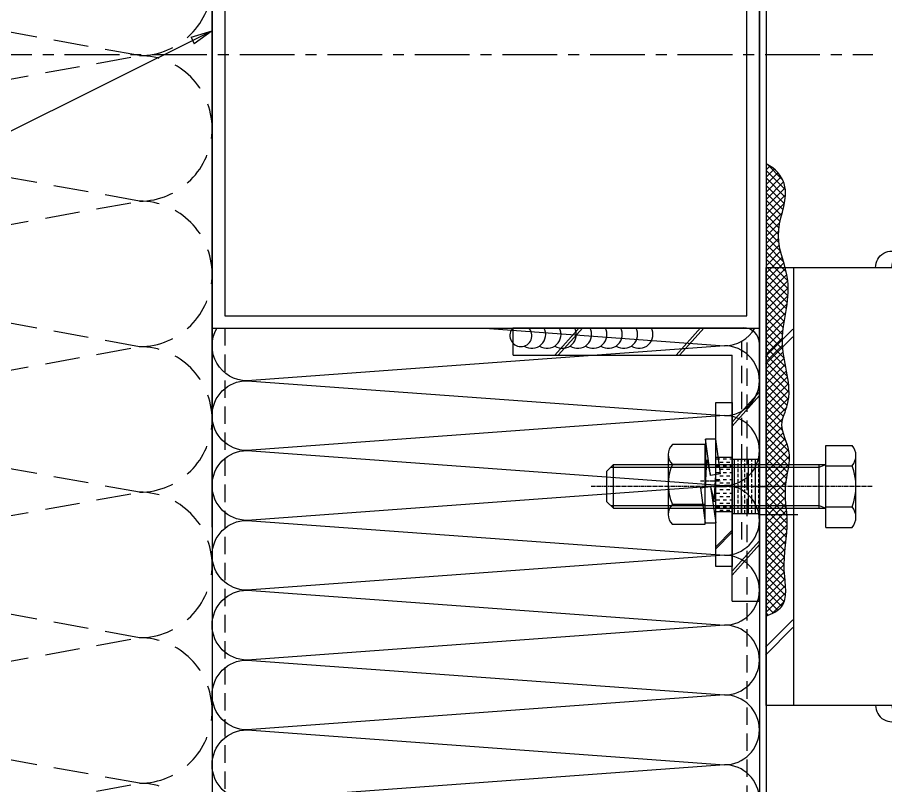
# Model space of a CAD drawing. Header units: millimetres. Extents: x 2352 to 12473, y 635 to 7997.
# Drawn here: x 3633.8 to 3792.5, y 1293.8 to 1434.2 of the extents above; entities that cross this region are included whole.
import ezdxf

# ---------------------------------------------------------------- set-up
doc = ezdxf.new("R2010")
doc.units = ezdxf.units.MM
for name, pattern in [('CENTER2', [1.125, 0.75, -0.125, 0.125, -0.125]), ('CENTERX2', [4, 2.5, -0.5, 0.5, -0.5]), ('HIDDEN2', [4.762499999999999, 3.175, -1.5875])]:
    doc.linetypes.add(name, pattern=pattern)
for name, color, linetype in [('1', 1, 'Continuous'), ('2', 2, 'Continuous'), ('4', 4, 'Continuous'), ('7', 7, 'Continuous'), ('8', 8, 'Continuous'), ('AC-DIMS-치수', 4, 'Continuous'), ('CEN1', 1, 'CENTER2'), ("ST'L BRACKET", 7, 'Continuous'), ("ST'L PIPE", 2, 'Continuous'), ('Welding', 1, 'Continuous')]:
    doc.layers.add(name, color=color, linetype=linetype)
doc.styles.add('돋움체', font='')
doc.styles.get('돋움체').set_extended_font_data('DotumChe')
doc.dimstyles.new('Iljin', dxfattribs={"dimscale": 0.8, "dimtxt": 2, "dimasz": 1, "dimexe": 1, "dimexo": 1, "dimgap": 1, "dimtad": 1, "dimdec": 1, "dimdsep": 46, "dimtxsty": '돋움체', "dimblk": 'CLOSEDBLANK', "dimcen": 1, "dimclrd": 8, "dimclre": 8, "dimclrt": 2, "dimadec": 1, "dimazin": 2, "dimtfac": 1, "dimtdec": 1, "dimtix": 1, "dimtmove": 0, "dimatfit": 3, "dimldrblk": 'CLOSEDBLANK', "dimfxl": 1, "dimlwd": -1, "dimlwe": -1, "dimarcsym": 0})

# ---------------------------------------------------------------- blocks, each defined once
blk = doc.blocks.new('A$C39651A00')
at = {"layer": '1'}
h = blk.add_hatch(dxfattribs=at)
h.set_pattern_fill('BRASS', color=256, scale=0.2, angle=270)
h.set_pattern_definition([(270, (-369613.7818112936, 56865.73079540784), (1.27, -2.332952152375708e-16), []), (270, (-369613.1468112936, 56865.73079540784), (1.27, -2.332952152375708e-16), [0.635, -0.3175])])
h.paths.add_polyline_path([(8.406590980070177, 23.99999057867535), (3.406590980070177, 23.99999057867535), (3.406590980070177, 33.99999057868263), (8.406590980070177, 33.99999057868263)])
for p, q in [((3.406590980070177, 39.64009252622054), (8.406590980070177, 45.21888616336219)), ((3.406590980070177, 38.9314670992826), (8.406590980070177, 44.51026073638059)), ((3.406590980070177, 12.41539893032314), (8.406590980070177, 17.99419256746478)), ((3.406590980070177, 11.70677350338519), (8.406590980070177, 17.28556714048318)), ((13.53270586451981, -9.421186405234039e-06), (18.01396142365411, 4.999990578820871)), ((14.16781219118275, -9.421193681191653e-06), (18.64906775037525, 4.999990578820871)), ((35.69348148431163, -9.421186405234039e-06), (40.17473704344593, 4.999990578820871)), ((36.32858781097457, -9.421193681191653e-06), (40.80984337016707, 4.999990578820871))]:
    blk.add_line(p, q, dxfattribs=at)
at = {"layer": '1', "linetype": 'CENTERX2'}
blk.add_line((11.95557068369817, 28.9999905786899), (2.409797161817551e-08, 28.9999905786899), dxfattribs=at)
at = {"layer": '4'}
for p, q in [((3.406590980070177, 49.99999057868263), (3.406590980070177, 2.999990578820871)), ((8.406590980070177, 49.99999057867535), (3.406590980070177, 49.99999057867535)), ((8.406590980070177, 49.99999057868263), (8.406590980070177, 4.999990578820871)), ((48.40659098001197, 4.999990578820871), (8.406590980070177, 4.999990578820871)), ((48.40659098001197, 4.999990578813595), (48.40659098007018, -9.421179129276425e-06)), ((48.40659098007018, -9.421186405234039e-06), (6.406590980070177, -9.421179129276425e-06))]:
    blk.add_line(p, q, dxfattribs=at)
blk.add_arc((6.406590980070177, 2.999990578820871), 3, 180, 270, dxfattribs=at)
at = {"layer": '7'}
blk.add_lwpolyline([(8.406590980070177, 23.99999057867535), (3.406590980070177, 23.99999057867535), (3.406590980070177, 33.99999057868263), (8.406590980070177, 33.99999057868263)], close=True, dxfattribs=at)
blk = doc.blocks.new('A$C2C9A2EE4')
at = {"layer": '2'}
for p, q in [((0.0005441156681627035, 43.00040221860399), (0.0005441156681627035, 47.8075818955549)), ((13.12693249050062, 48.50040221860399), (1.874155740835704, 48.50040221860399)), ((3.747767365945037, 43.00040221860399), (3.747767365945037, 47.8075818955549)), ((11.25332086539129, 43.00040221860399), (11.25332086539129, 47.8075818955549)), ((15.00054411566816, 43.00040221860399), (15.00054411566816, 47.8075818955549)), ((15.00054411566816, 43.00040221860399), (0.0005441156681627035, 43.00040221860399)), ((3.500544115668163, 4.200402218615636), (3.500544115668163, 43.0004022186331)), ((4.000544115668163, 41.80040221859235), (3.500544115668163, 43.00040221860399)), ((11.00054411566816, 41.80040221859235), (11.50054411566816, 43.00040221860399)), ((11.50054411566816, 4.200402218557429), (11.50054411560996, 43.00040221860399)), ((11.50054411566816, 41.80040221859235), (3.500544115668163, 41.80040221859235)), ((4.000544115668163, 3.700402218673844), (4.000544115668163, 41.80040221859235)), ((11.00054411566816, 3.700402218557429), (11.00054411566816, 41.80040221859235)), ((11.50054411566816, 4.200402218615636), (3.500544115668163, 4.200402218615636)), ((3.500544115668163, 4.200402218615636), (4.700544115679804, 3.000402218603995)), ((11.50054411566816, 4.200402218557429), (10.30054411565652, 3.000402218545787)), ((10.30054411565652, 3.000402218545787), (4.700544115679804, 3.000402218603995))]:
    blk.add_line(p, q, dxfattribs=at)
for centre, radius, start, end in [((1.874155740835704, 45.62056426558411), 2.879837953020443, 49.41343220562162, 130.5865677943784), ((7.500544115668163, 37.99022169358796), 10.51018052502646, 69.08018181519441, 110.9198181848056), ((13.12693249050062, 45.62056426570052), 2.879837952932034, 49.41343220200401, 130.586567797996)]:
    blk.add_arc(centre, radius, start, end, dxfattribs=at)
at = {"layer": 'CEN1'}
blk.add_line((7.500544115668163, 51.50040221860399), (7.500544115668163, 0.0004022186039946973), dxfattribs=at)
blk = doc.blocks.new('SPRING')
at = {"layer": '2'}
for p, q in [((0.7276800383381214, -1.480581750930014), (1.80711519303884, 6.199998466104887)), ((1.80711519303884, 6.199998466105001), (4.091642953535484, 6.19999846610466)), ((2.96795843332302, -1.795432346526979), (4.091642953535711, 6.199998466104887)), ((4.091642953535711, 6.199998466104887), (4.091642953535711, -4.367574350880716)), ((2.96795843332302, -1.795432346526979), (3.768399060666979, 1.59999884957881)), ((3.768399060666979, 1.59999884957881), (4.091642953535711, -4.367574350880716)), ((0.7276800383381214, -1.480581750930014), (2.968309670898066, -1.792922965434911)), ((1.816967519135119, -12.19999999999993), (1.816967519135119, -1.632427183014215)), ((1.847994854617923, -1.636752358182491), (2.140211412003737, -7.600000383473741)), ((2.94065203934781, -4.204569187368065), (1.816967519135119, -12.19999999999993)), ((2.140211412003737, -7.600000383473741), (2.94065203934781, -4.204569187368065)), ((5.180930434332822, -4.519419782965031), (2.940300801772764, -4.207078568460133)), ((5.180930434332822, -4.519419782965031), (4.10149527963199, -12.19999999999993)), ((4.10149527963199, -12.2000000000001), (1.81696751913546, -12.19999999999976))]:
    blk.add_line(p, q, dxfattribs=at)
at = {"layer": 'CEN1'}
blk.add_line((0.7276800383382351, -3.000000766947608), (5.180930434332822, -3.000000766947551), dxfattribs=at)
blk = doc.blocks.new('_ClosedBlank')
at = {"color": 0, "linetype": 'ByBlock', "lineweight": -2}
for p, q in [((-1, 0.1666666666666667), (0, 0)), ((-1, 0.1666666666666667), (-1, -0.1666666666666667)), ((0, 0), (-1, -0.1666666666666667))]:
    blk.add_line(p, q, dxfattribs=at)
blk = doc.blocks.new('A$C35BF611D')
at = {"layer": 'Welding'}
for centre, end in [((19.59087139851181, 7.519026158910947), 210.0000000152771), ((19.59087139851181, 4.519026158910947), 210.0000000152771), ((19.59087139851181, 1.519026158910947), 210.0000000152771), ((19.59087139851181, -1.480973841089053), 210.0000000152771), ((19.59087139851181, -4.480973841089053), 210.0000000152771), ((19.59087139851181, -7.480973841089053), 210.0000000152771), ((19.59087139851181, -10.48097384108905), 210.0000000152771), ((19.59087139851181, -13.48097384108905), 210.0000000152771), ((19.59087139851181, -16.48097384108905), 210.0000000152771), ((19.59087139851181, -19.48097384108905), 210.0000000152771), ((19.59087139851181, -22.48097384108905), 210.0000000152771), ((19.59087139851181, -25.48097384108905), 210.0000000152771), ((19.59087139851181, -28.48097384108905), 210.0000000152771), ((19.59087139851181, -31.48097384108905), 270)]:
    blk.add_arc(centre, 3, 90, end, dxfattribs=at)
blk = doc.blocks.new('A$C449509A6')
at = {"layer": 'Welding'}
for centre, start in [((-37.76143197208694, 8.614922249248139), 180), ((-34.76143197208694, 8.614922249248139), 239.9999999847229), ((-31.76143197208694, 8.614922249248139), 239.9999999847229), ((-28.76143197208694, 8.614922249248139), 239.9999999847229), ((-25.76143197208694, 8.614922249248139), 239.9999999847229), ((-22.76143197208694, 8.614922249248139), 239.9999999847229), ((-19.76143197208694, 8.614922249248139), 239.9999999847229), ((-16.76143197208694, 8.614922249248139), 239.9999999847229), ((-13.76143197208694, 8.614922249248139), 239.9999999847229), ((-10.76143197208694, 8.614922249248139), 239.9999999847229), ((-7.761431972086939, 8.614922249248139), 239.9999999847229), ((-4.761431972086939, 8.614922249248139), 239.9999999847229), ((-1.761431972086939, 8.614922249248139), 239.9999999847229), ((1.238568027913061, 8.614922249248139), 239.9999999847229), ((4.238568027913061, 8.614922249207211), 239.9999999847229), ((7.238568027913061, 8.614922249207211), 239.9999999847229), ((10.23856802791306, 8.614922249207211), 239.9999999847229), ((13.23856802791306, 8.614922249207211), 239.9999999847229), ((16.23856802791306, 8.614922249207211), 239.9999999847229), ((19.23856802791306, 8.614922249207211), 239.9999999847229), ((22.23856802791306, 8.614922249207211), 239.9999999847229), ((25.23856802791306, 8.614922249188112), 239.9999999847229), ((28.23856802791306, 8.614922249188112), 239.9999999847229), ((31.23856802791306, 8.614922249188112), 239.9999999847229), ((34.23856802791306, 8.614922249188112), 239.9999999847229)]:
    blk.add_arc(centre, 3, start, 0, dxfattribs=at)
blk = doc.blocks.new('bracket11')
at = {"layer": "ST'L BRACKET"}
blk.add_line((2848.60637133439, 1777.889739671049), (2848.606371334317, 1697.889739671049), dxfattribs=at)
blk.add_lwpolyline([(2843.60637133439, 1777.889739671049), (2908.60637133439, 1777.889739671049), (2908.606371334317, 1697.889739671049), (2843.606371334317, 1697.889739671049), (2843.60637133439, 1777.889739671049)], dxfattribs=at)
at = {"layer": "ST'L BRACKET", "color": 0, "xscale": -1, "rotation": 90}
blk.add_blockref('A$C35BF611D', (2874.125397493229, 1797.480611069561), dxfattribs=at)
at = {"layer": "ST'L BRACKET", "color": 0, "rotation": 90}
for name, p in [('A$C449509A6', (2917.221293583577, 1739.636518594236)), ('A$C35BF611D', (2874.125397493229, 1678.298868272537))]:
    blk.add_blockref(name, p, dxfattribs=at)

msp = doc.modelspace()

# ---------------------------------------------------------------- hatches: boundary and pattern name
at = {"layer": '1'}
h = msp.add_hatch(dxfattribs=at)
h.set_pattern_fill('ANSI37', color=256, scale=0.3, angle=90)
h.set_pattern_definition([(135, (-725.1609005242572, -410749.1469913126), (-0.6735192090801865, -0.6735192090801864), []), (225, (-725.1609005242572, -410749.1469913126), (0.6735192090801864, -0.6735192090801865), [])])
edge = h.paths.add_edge_path()
edge.add_line((3770.645132492624, 1407.421281878847), (3770.645132492624, 1324.746688588766))
edge.add_spline(control_points=[(3770.645132492624, 1324.746688588766), (3771.742269555201, 1325.220433917373), (3775.009017613345, 1326.631020329205), (3773.251083680057, 1334.320363476185), (3775.093943212742, 1341.12700553938), (3773.587688297128, 1348.565420929703), (3775.837799341512, 1354.47406177771), (3772.74051345871, 1359.380933509685), (3776.092719440676, 1365.69822222531), (3771.969323054051, 1374.648991266044), (3776.23495267504, 1384.994963243149), (3771.456433371502, 1394.38233392093), (3775.32509580264, 1401.862172309902), (3773.037131816243, 1405.983113423466), (3771.059969072092, 1407.179532854945), (3770.645132492624, 1407.421281878847)], knot_values=[0, 0, 0, 0, 3.297752012771519, 9.81912411261878, 19.1035044565926, 25.34530219680899, 31.86818840155486, 36.80352773527542, 40.66532820678555, 51.59184448022779, 63.3829022785766, 71.70958825289281, 80.50838364199682, 85.85803076983514, 87.29725205735785, 87.29725205735785, 87.29725205735785, 87.29725205735785], degree=3, periodic=0)
at = {"layer": '1', "ltscale": 0.2}
h = msp.add_hatch(dxfattribs=at)
h.set_pattern_fill('DASH', color=256, scale=5, angle=1.667488486178967e-09, style=0)
h.set_pattern_definition([(360, (75548.42363469288, -421279.6369953736), (0.6249999999818104, -0.6250000000181896), [0.625, -0.625])])
h.paths.add_polyline_path([(3761.437514423487, 1353.804477847891), (3764.439870508948, 1353.804477847541), (3764.439870508948, 1343.804477848007), (3761.437514423022, 1343.804477847891)])

# ---------------------------------------------------------------- linework, layer by layer
at = {"ltscale": 150}
msp.add_line((3769.565516640294, 1343.293326415598, 8.153143760611381e-06), (3776.444336964843, 1343.293326415598, 8.153143760611381e-06), dxfattribs=at)
at = {"layer": '1', "linetype": 'CENTERX2', "ltscale": 4}
msp.add_line((3594.482868027037, 1427.346420494734, 8.153143744274851e-06), (3790.130708449149, 1427.346420494734, 8.153143744274851e-06), dxfattribs=at)
at = {"layer": '1', "ltscale": 0.2}
for p, q in [((3764.439870508948, 1340.442880301631, 8.153143744274855e-06), (3761.439870508948, 1337.420292043022, 8.153143744274855e-06)), ((3764.439870508948, 1340.085872086125, 8.153143744274855e-06), (3761.439870508948, 1337.063283827516, 8.153143744274855e-06))]:
    msp.add_line(p, q, dxfattribs=at)
at = {"layer": '1', "ltscale": 0.2, "elevation": 8.153143744274855e-06}
msp.add_lwpolyline([(3761.437514423487, 1353.804477847891), (3764.439870508948, 1353.804477847541), (3764.439870508948, 1343.804477848007), (3761.437514423022, 1343.804477847891)], close=True, dxfattribs=at)
at = {"layer": '1'}
for centre, radius, start, end in [((3725.844358073642, 1376.014296846592, 8.153143744274851e-06), 2.009748576915372, 134.1552172873695, 45.84478271263047), ((3727.844358073642, 1376.20477303724, 8.153143744274851e-06), 2.531022218285624, 236.4175637429923, 29.63256823786219), ((3730.644358073921, 1376.204773037007, 8.153143744274851e-06), 2.531022218283828, 236.4175637429923, 29.63256823786219), ((3733.444358073735, 1376.204773037007, 8.153143744274851e-06), 2.531022218282031, 236.4175637429923, 29.63256823786219), ((3736.244358073549, 1376.204773037007, 8.153143744274851e-06), 2.531022218292811, 236.4175637429923, 29.63256823786219), ((3739.044358073828, 1376.204773037007, 8.153143744274851e-06), 2.531022218280234, 236.4175637429923, 29.63256823786219), ((3741.844358073642, 1376.204773037007, 8.153143744274851e-06), 2.531022218278437, 236.4175637429923, 29.63256823786219), ((3744.644358073921, 1376.204773037007, 8.153143744274851e-06), 2.531022218289217, 236.4175637429923, 29.63256823786219), ((3747.444358073735, 1376.204773037007, 8.153143744274851e-06), 2.531022218287421, 236.4175637429923, 29.63256823786219)]:
    msp.add_arc(centre, radius, start, end, dxfattribs=at)
at = {"layer": '2', "linetype": 'HIDDEN2'}
for p, q in [((3671.74513249295, 1377.346420494734), (3671.745132492717, 940.3298834079287)), ((3766.24513249295, 1338.72858392588), (3766.24513249295, 1375.046420494804)), ((3767.145132492857, 1374.756201608583), (3767.145132492857, 940.3298834079287))]:
    msp.add_line(p, q, dxfattribs=at)
at = {"layer": '2'}
for p, q in [((3759.439870509646, 1356.10727505841, 8.153143744274855e-06), (3753.523759193115, 1356.10727505841, 8.153143744274855e-06)), ((3759.439870509646, 1356.10727505841, 8.153143744274855e-06), (3759.439870509646, 1341.507275058084, 8.153143744274855e-06)), ((3752.773203842902, 1354.285550910874, 8.153143744274855e-06), (3752.773203842902, 1343.328999205969, 8.153143744274855e-06)), ((3759.439870509646, 1352.463826762989, 8.153143744274855e-06), (3753.523759193115, 1352.463826762989, 8.153143744274855e-06)), ((3759.439870509646, 1345.150723353505, 8.153143744274855e-06), (3753.523759193115, 1345.150723353505, 8.153143744274855e-06)), ((3759.439870509646, 1341.507275058084, 8.153143744274855e-06), (3753.523759193115, 1341.507275058084, 8.153143744274855e-06))]:
    msp.add_line(p, q, dxfattribs=at)
at = {"layer": '2', "elevation": 8.153143744274851e-06}
msp.add_lwpolyline([(3767.145132492857, 1379.646420494781), (3767.145132492857, 1475.046420494804), (3671.74513249295, 1475.046420494804), (3671.74513249295, 1379.646420494781)], close=True, dxfattribs=at)
at = {"layer": '2'}
for centre, radius, start, end in [((3755.359297063296, 1354.285550910874, 8.153143744274855e-06), 2.586093219797638, 135.2164089610111, 224.7835910389889), ((3762.055466440135, 1348.807275057898, 8.153143744274855e-06), 9.282262597087204, 156.8008095595667, 203.1991904404333), ((3755.359297063296, 1343.328999205969, 8.153143744274855e-06), 2.586093219797719, 135.2164089610111, 224.7835910389889)]:
    msp.add_arc(centre, radius, start, end, dxfattribs=at)
at = {"layer": '4'}
for p, q in [((3669.44513249267, 1341.02858392581), (3669.44513249267, 1480.472298356482)), ((3769.445132492903, 1477.346420494734), (3769.44513249267, 840.3298834079287)), ((3769.44513249267, 1341.02858392581), (3769.44513249267, 1477.346420494734)), ((3669.44513249267, 1374.756201608583), (3669.44513249267, 940.3298834079287))]:
    msp.add_line(p, q, dxfattribs=at)
at = {"layer": '4', "color": 7}
for p, q in [((3769.423132045289, 1477.346420494734), (3769.423132045289, 1294.028583926043)), ((3770.645132492857, 1478.546420494804), (3770.645132492624, 1295.228583925764)), ((3769.423132045289, 1374.756201608583), (3769.423132045289, 840.3298834079287)), ((3770.645132492624, 1295.228583925764), (3770.645132492857, 839.1298834079753))]:
    msp.add_line(p, q, dxfattribs=at)
at = {"layer": '4', "elevation": 8.153143744274851e-06}
msp.add_lwpolyline([(3769.44513249267, 1377.346420494734), (3769.44513249267, 1477.346420494734), (3669.44513249267, 1477.346420494734), (3669.44513249267, 1377.346420494734)], close=True, dxfattribs=at)
at = {"layer": '4', "ltscale": 150, "elevation": 8.153143744274855e-06}
msp.add_lwpolyline([(3761.439870508948, 1363.804477847774), (3764.439870508948, 1363.804477847658), (3764.439870508948, 1333.804477847658), (3761.439870508948, 1333.804477847774)], close=True, dxfattribs=at)
at = {"layer": '7'}
msp.add_line((3770.645132492624, 1407.421281878847), (3770.645132492624, 1324.746688588766), dxfattribs=at)
msp.add_open_spline([(3770.645132492624, 1324.746688588766), (3771.742269555201, 1325.220433917373), (3775.009017613345, 1326.631020329205), (3773.251083680057, 1334.320363476185), (3775.093943212742, 1341.12700553938), (3773.587688297128, 1348.565420929703), (3775.837799341512, 1354.47406177771), (3772.74051345871, 1359.380933509685), (3776.092719440676, 1365.69822222531), (3771.969323054051, 1374.648991266044), (3776.23495267504, 1384.994963243149), (3771.456433371502, 1394.38233392093), (3775.32509580264, 1401.862172309902), (3773.037131816243, 1405.983113423466), (3771.059969072092, 1407.179532854945), (3770.645132492624, 1407.421281878847)], degree=3, knots=[0, 0, 0, 0, 3.297752012771519, 9.81912411261878, 19.1035044565926, 25.34530219680899, 31.86818840155486, 36.80352773527542, 40.66532820678555, 51.59184448022779, 63.3829022785766, 71.70958825289281, 80.50838364199682, 85.85803076983514, 87.29725205735785, 87.29725205735785, 87.29725205735785, 87.29725205735785], dxfattribs=at)
at = {"layer": '8', "color": 251, "linetype": 'HIDDEN2', "ltscale": 2}
msp.add_lwpolyline([(3656.127813886014, 1480.344310783792), (3669.423132045289, 1480.344310783792), (3669.423132045289, 1241.02858392581), (3569.423132045289, 1241.02858392581), (3569.423132045289, 1462.739664521778)], dxfattribs=at)
for points in [[(3582.718450204098, 1440.458356307539), (3656.12781388648, 1453.75367446629, -0.9999999999999999), (3656.12781388648, 1427.163038148788), (3582.718450204098, 1440.458356307539, 0.9999999999999999)], [(3582.718450204098, 1413.867719989979), (3656.12781388648, 1427.163038148788, -0.9999999999999999), (3656.12781388648, 1400.57240183117), (3582.718450204098, 1413.867719989979, 0.9999999999999999)], [(3582.718450204098, 1387.277083672419), (3656.12781388648, 1400.57240183117, -0.9999999999999999), (3656.12781388648, 1373.981765513669), (3582.718450204098, 1387.277083672419, 0.9999999999999999)], [(3582.718450204098, 1360.686447354859), (3656.12781388648, 1373.981765513669, -0.9999999999999999), (3656.12781388648, 1347.39112919605), (3582.718450204098, 1360.686447354859, 0.9999999999999999)], [(3582.718450204098, 1334.095811037299), (3656.12781388648, 1347.39112919605, -0.9999999999999999), (3656.12781388648, 1320.800492878549), (3582.718450204098, 1334.095811037299, 0.9999999999999999)], [(3582.718450204098, 1307.505174719739), (3656.12781388648, 1320.800492878549, -0.9999999999999999), (3656.12781388648, 1294.20985656093), (3582.718450204098, 1307.505174719739, 0.9999999999999999)], [(3582.718450204098, 1280.914538402179), (3656.12781388648, 1294.20985656093, -0.9999999999999999), (3656.12781388648, 1267.619220243429), (3582.718450204098, 1280.914538402179, 0.9999999999999999)]]:
    msp.add_lwpolyline(points, format="xyb", dxfattribs=at)
at = {"layer": '8'}
for points in [[(3669.423132045289, 1430.472298356482), (3669.423132045289, 1341.02858392581)], [(3769.423132045289, 1374.756201608583), (3769.423132045289, 940.3298834079287), (3669.423132045289, 940.3298834079287), (3669.423132045289, 1241.02858392581)]]:
    msp.add_lwpolyline(points, dxfattribs=at)
for points in [[(3763.043477004489, 1284.831255722685, 0.9999999999999999), (3763.043477004489, 1297.590565808361), (3675.802787090281, 1291.210910765582, -0.9999999999999999), (3675.802787090281, 1303.970220851257), (3763.043477004489, 1297.590565808361, 0.9999999999999999), (3763.043477004489, 1310.349875894153), (3675.802787090281, 1303.970220851257, -0.9999999999999999), (3675.802787090281, 1316.729530937049), (3763.043477004489, 1310.349875894153, 0.9999999999999999), (3763.043477004489, 1323.109185979945), (3675.802787090281, 1316.729530937049, -0.9999999999999999), (3675.802787090281, 1329.488841022725), (3763.043477004489, 1323.109185979945, 0.9999999999999999), (3763.043477004489, 1335.868496065621), (3675.802787090281, 1329.488841022725, -0.9999999999999999), (3675.802787090281, 1342.248151108517), (3763.043477004489, 1335.868496065621, 0.9999999999999999), (3763.043477004489, 1348.627806151297), (3675.802787090281, 1342.248151108517, -0.9999999999999999), (3675.802787090281, 1355.007461194193), (3763.043477004489, 1348.627806151297, 0.9999999999999999), (3763.043477004489, 1361.387116237089), (3675.802787090281, 1355.007461194193, -0.9999999999999999), (3675.802787090281, 1367.766771279985), (3763.043477004489, 1361.387116237089, 0.9999999999999999), (3763.043477004489, 1374.146426322881), (3675.802787090281, 1367.766771279985, -0.5779641377586644), (3670.283725959576, 1377.346420494734, -0.5779641377586644)], [(3719.284104842787, 1377.346420494734), (3763.043477004489, 1374.146426322881, 0.2684420549474434), (3768.574277598505, 1377.346420494734, 0.2684420549474434)]]:
    msp.add_lwpolyline(points, format="xyb", dxfattribs=at)
at = {"layer": "ST'L PIPE", "color": 1}
for p, q in [((3775.56551664033, 1377.19188173088), (3770.565516640294, 1372.191881730843)), ((3775.565516640318, 1375.777668168495), (3770.565516640294, 1370.77766816847)), ((3775.56551664033, 1324.060753692738), (3770.565516640294, 1319.060753692702)), ((3775.565516640318, 1322.646540130354), (3770.565516640294, 1317.646540130332))]:
    msp.add_line(p, q, dxfattribs=at)

# ---------------------------------------------------------------- block references
msp.add_blockref('bracket11', (927.0387611583233, -389.4408420705149))
at = {"layer": '4', "xscale": -0.8320000000918905, "yscale": 0.8320000000918905, "zscale": 0.8320000000918905, "rotation": 180}
msp.add_blockref('SPRING', (3758.035623571232, 1346.960200970305, 8.153143744274855e-06), dxfattribs=at)
at = {"layer": '7', "rotation": 180}
msp.add_blockref('A$C39651A00', (3772.850949053747, 1377.456192187336, 8.153143744274851e-06), dxfattribs=at)
at = {"layer": '7', "extrusion": (0, 0, -1), "xscale": -1, "zscale": -1, "rotation": 90}
msp.add_blockref('A$C2C9A2EE4', (-3738.560608761014, 1355.956745724321, -8.153143744274855e-06), dxfattribs=at)

# ---------------------------------------------------------------- leaders
at = {"layer": 'AC-DIMS-치수', "color": 8}
msp.add_leader([(3669.44513249267, 1431.718586649873), (3554.781317722147, 1374.469879354594)], dimstyle='Iljin', override={"dimscale": 2, "dimasz": 2, "dimgap": 0.5, "dimdec": 2, "dimtdec": 2}, dxfattribs=at)

doc.saveas('drawing.dxf')
